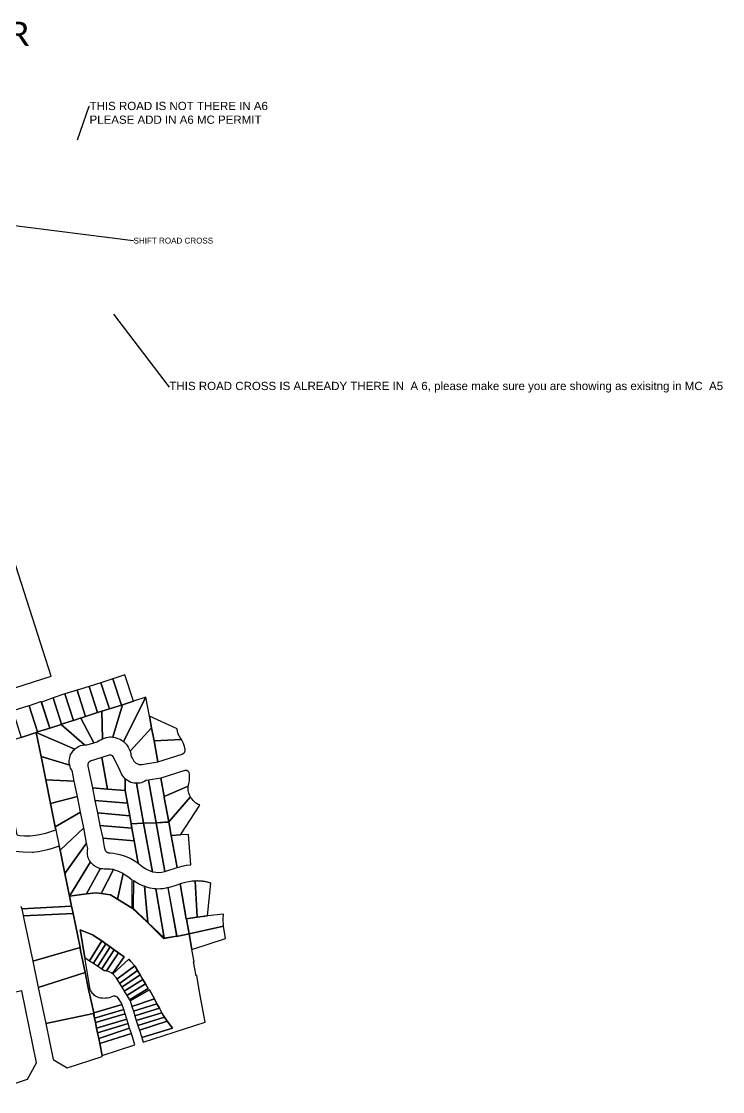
# Model space of a CAD drawing. Header units: metres. Extents: x 620457 to 624057, y 4872349 to 4874194.
# Drawn here: x 621571 to 622423, y 4872571 to 4873871 of the extents above; entities that cross this region are included whole.
import ezdxf
from ezdxf import colors
from ezdxf.entities.mleader import LeaderData, LeaderLine
from ezdxf.math import Vec2, Vec3

# ---------------------------------------------------------------- set-up
doc = ezdxf.new("R2010")
doc.units = ezdxf.units.M
doc.header["$LTSCALE"] = 10
doc.header["$MEASUREMENT"] = 0
doc.layers.add('Aurora_Parcel', color=252, linetype='Continuous')
doc.layers.add('telMAX -QC', color=4, linetype='Continuous')
doc.styles.add('Legen', font='calibri.ttf')
doc.styles.get("Standard").update_dxf_attribs({"font": 'arial.ttf'})

msp = doc.modelspace()

# ---------------------------------------------------------------- linework, layer by layer
at = {"layer": 'Aurora_Parcel'}
for points in [[(621553.1, 4873058.5), (621607.4, 4873075.9), (621607.4, 4873075.9), (621555, 4873238.8)], [(621570.6, 4872796.6), (621571.5, 4872793.5), (621571.5, 4872793.5), (621631.9, 4872796.4), (621629.6, 4872808.6), (621624, 4872836.2), (621618.2, 4872864.6), (621617.2, 4872869.4), (621607.2, 4872866.3), (621603, 4872865.1), (621599.4, 4872864.1), (621595.5, 4872863.3), (621592.1, 4872862.7), (621588, 4872862.2), (621585.4, 4872861.9), (621584.2, 4872861.8), (621573.5, 4872862), (621562.8, 4872863.1)]]:
    msp.add_lwpolyline(points, dxfattribs=at)
for points in [[(621669, 4873033.3), (621678, 4873036.1), (621667.8, 4873067.8), (621653.4, 4873063.3), (621663.6, 4873031.5), (621669, 4873033.3)], [(621692.6, 4873040.7), (621682.3, 4873072.7), (621667.8, 4873067.8), (621678, 4873036.1), (621692.6, 4873040.7)], [(621693.8, 4873041.1), (621707.2, 4873045.6), (621696.8, 4873077.3), (621682.3, 4873072.7), (621692.6, 4873040.7), (621693.8, 4873041.1)], [(621634, 4873021.9), (621634.6, 4873022.1), (621624, 4873054.2), (621609.6, 4873049.5), (621620, 4873017.5), (621634, 4873021.9)], [(621642.4, 4873024.7), (621643.4, 4873025), (621649.1, 4873026.9), (621638.8, 4873058.7), (621624, 4873054.2), (621634.6, 4873022.1), (621642.4, 4873024.7)], [(621663.6, 4873031.5), (621653.4, 4873063.3), (621638.8, 4873058.7), (621649.1, 4873026.9), (621663.6, 4873031.5)], [(621590.9, 4873008.2), (621605.5, 4873012.8), (621595.3, 4873044.7), (621594.5, 4873044.5), (621580.7, 4873039.9), (621590.9, 4873008.2)], [(621619.4, 4873017.3), (621620, 4873017.5), (621609.6, 4873049.5), (621608.8, 4873049.2), (621595.4, 4873044.4), (621605.5, 4873012.8), (621619.4, 4873017.3)], [(621722.2, 4873050.3), (621707.2, 4873045.6), (621693.8, 4873041.1), (621682.2, 4873001.8), (621682.9, 4873001.7), (621683.6, 4873001.7), (621685.2, 4873001.2), (621688.4, 4873000.3), (621690.9, 4872999.2), (621692.7, 4872998.2), (621693.8, 4872997.4), (621695.2, 4872996.4), (621722.2, 4873050.3)], [(621729.1, 4873013.1), (621726.6, 4873027.3), (621722.2, 4873050.3), (621695.2, 4872996.4), (621696.2, 4872995.5), (621696.8, 4872994.8), (621698.3, 4872993.2), (621699.4, 4872991.7), (621700.9, 4872989.8), (621701.8, 4872988), (621703.1, 4872984.7), (621729.1, 4873013.1)], [(621589, 4873007.5), (621590.9, 4873008.2), (621580.7, 4873039.9), (621580.1, 4873039.7), (621560.8, 4873033.7), (621570.9, 4873001.5), (621589, 4873007.5)], [(621663, 4872996.1), (621666.1, 4872997.9), (621667.5, 4872998.7), (621669.5, 4872999.8), (621669, 4873033.3), (621663.6, 4873031.5), (621649.1, 4873026.9), (621643.4, 4873025), (621659, 4872994.9), (621663, 4872996.1)], [(621693.8, 4873041.1), (621692.6, 4873040.7), (621678, 4873036.1), (621669, 4873033.3), (621669.5, 4872999.8), (621670.7, 4873000.1), (621672.2, 4873000.6), (621674.3, 4873001.3), (621676.7, 4873001.9), (621678.6, 4873002), (621680.2, 4873002), (621681.6, 4873001.8), (621682.2, 4873001.8), (621693.8, 4873041.1)], [(621636.7, 4872987.9), (621637.6, 4872988.5), (621638.5, 4872989.3), (621640.3, 4872990.4), (621643.1, 4872991.5), (621645.2, 4872992), (621647.7, 4872992.3), (621619.4, 4873017.3), (621605.5, 4873012.8), (621590.9, 4873008.2), (621589, 4873007.5), (621635.9, 4872987.3), (621636.7, 4872987.9)], [(621652.2, 4872992.7), (621655, 4872993.5), (621659, 4872994.9), (621643.4, 4873025), (621642.4, 4873024.7), (621634.6, 4873022.1), (621634, 4873021.9), (621620, 4873017.5), (621619.4, 4873017.3), (621647.7, 4872992.3), (621650.7, 4872992.3), (621652.2, 4872992.7)], [(621765.6, 4872998.8), (621764.7, 4873000.2), (621764.4, 4873000.6), (621764.2, 4873000.9), (621764, 4873001.1), (621763.9, 4873001.2), (621763.8, 4873001.6), (621763.6, 4873001.9), (621763.4, 4873002.2), (621763.2, 4873002.5), (621763, 4873002.8), (621762.8, 4873003.1), (621762.7, 4873003.4), (621762.5, 4873003.7), (621762.4, 4873004), (621762.2, 4873004.3), (621762.1, 4873004.7), (621761.9, 4873005), (621761.8, 4873005.4), (621761.6, 4873005.7), (621761.5, 4873006), (621761.4, 4873006.4), (621761.3, 4873006.7), (621761.2, 4873007), (621761.1, 4873007.3), (621761, 4873007.7), (621761, 4873008), (621760.8, 4873008.4), (621760.8, 4873008.8), (621760.7, 4873009.1), (621760.6, 4873009.5), (621760.6, 4873009.8), (621760.5, 4873010.2), (621760.5, 4873010.5), (621760.5, 4873010.8), (621760.4, 4873011.7), (621726.6, 4873027.3), (621729.1, 4873013.1), (621732.2, 4872997.3), (621765.6, 4872998.8)], [(621588.1, 4872882.7), (621593, 4872883.4), (621600.8, 4872885.3), (621612.9, 4872889.3), (621612.2, 4872893), (621606.6, 4872921.2), (621600.8, 4872949.8), (621595.1, 4872978.1), (621589, 4873007.5), (621570.9, 4873001.5), (621546.3, 4872993.8), (621543.2, 4872992.7), (621565.8, 4872883.1), (621569.2, 4872882.5), (621575, 4872881.9), (621578.6, 4872881.8), (621581.9, 4872882), (621588.1, 4872882.7)], [(621629.8, 4872967.6), (621629.3, 4872970.3), (621629.3, 4872973.4), (621629.8, 4872976.6), (621630.9, 4872980.5), (621632.4, 4872982.8), (621634.6, 4872986.1), (621635.9, 4872987.3), (621589, 4873007.5), (621595.1, 4872978.1), (621629.8, 4872967.6)], [(621703.1, 4872984.7), (621703.9, 4872982.1), (621704.2, 4872979.6), (621706, 4872975.7), (621706.3, 4872974.9), (621706.7, 4872974.1), (621707.2, 4872973.3), (621707.7, 4872972.5), (621708.3, 4872971.8), (621709, 4872971.2), (621709.7, 4872970.6), (621710.4, 4872970.1), (621711.2, 4872969.6), (621712.1, 4872969.2), (621712.9, 4872968.9), (621713.8, 4872968.7), (621714.7, 4872968.5), (621715.6, 4872968.4), (621716.5, 4872968.4), (621717.5, 4872968.5), (621736.8, 4872971.8), (621732.2, 4872997.3), (621729.1, 4873013.1), (621703.1, 4872984.7)], [(621736.8, 4872971.8), (621766.4, 4872981.2), (621766.8, 4872981.4), (621767.2, 4872981.6), (621767.6, 4872981.8), (621768, 4872982), (621768.3, 4872982.3), (621768.6, 4872982.6), (621768.9, 4872982.9), (621769.2, 4872983.3), (621769.4, 4872983.6), (621769.6, 4872984), (621769.8, 4872984.4), (621769.9, 4872984.8), (621770, 4872985.3), (621770.1, 4872985.7), (621770.1, 4872986.2), (621770.1, 4872986.6), (621770, 4872987), (621769.9, 4872987.5), (621769.8, 4872987.9), (621769.1, 4872990.6), (621768.1, 4872993.9), (621765.6, 4872998.8), (621732.2, 4872997.3), (621736.8, 4872971.8)], [(621632.8, 4872961.1), (621631.7, 4872962.8), (621630.9, 4872964.2), (621630.3, 4872965.8), (621629.8, 4872967.6), (621595.1, 4872978.1), (621600.8, 4872949.8), (621635.2, 4872948.3), (621632.8, 4872961.1)], [(621654.8, 4872972.5), (621654.6, 4872972.4), (621654.5, 4872972.3), (621654.3, 4872972.2), (621653.9, 4872972), (621653.5, 4872971.7), (621653.2, 4872971.3), (621652.8, 4872971), (621652.6, 4872970.6), (621652.3, 4872970.2), (621652.2, 4872969.8), (621652, 4872969.4), (621651.9, 4872969), (621651.8, 4872968.6), (621651.8, 4872968.1), (621651.8, 4872967.7), (621651.8, 4872967.3), (621651.9, 4872966.8), (621652, 4872966.4), (621657.3, 4872940.3), (621675.8, 4872938.7), (621668.9, 4872977), (621654.8, 4872972.5)], [(621697.1, 4872951.3), (621695, 4872953.6), (621694, 4872955.1), (621692.9, 4872957.2), (621689.3, 4872964.4), (621682.4, 4872977.9), (621681.6, 4872978.9), (621680.3, 4872979.7), (621678.9, 4872980), (621677.8, 4872979.9), (621668.9, 4872977), (621675.8, 4872938.7), (621697.2, 4872936.8), (621697.1, 4872951.3)], [(621719.5, 4872897.3), (621710.8, 4872945.7), (621708, 4872945.9), (621705.5, 4872946.4), (621704.2, 4872946.8), (621702.1, 4872947.8), (621699.9, 4872949), (621698.7, 4872949.8), (621697.9, 4872950.6), (621697.1, 4872951.3), (621697.2, 4872936.8), (621699.9, 4872921.5), (621702.7, 4872906.2), (621704.5, 4872896.6), (621719.5, 4872897.3)], [(621749.5, 4872898.7), (621750.1, 4872898.8), (621744.7, 4872928.4), (621744.4, 4872929.7), (621740.3, 4872951.9), (621725.3, 4872949.6), (621734.7, 4872897.9), (621749.5, 4872898.7)], [(621773.7, 4872942.4), (621773.9, 4872943.6), (621774.3, 4872945.6), (621775.1, 4872948.9), (621775.4, 4872956.5), (621774.9, 4872958.7), (621773.6, 4872960.2), (621772.1, 4872961.1), (621770.3, 4872961.3), (621769.5, 4872961.1), (621740.3, 4872951.9), (621744.4, 4872929.7), (621773.7, 4872942.4)], [(621639.1, 4872929.6), (621635.2, 4872948.3), (621600.8, 4872949.8), (621606.6, 4872921.2), (621639.1, 4872929.6)], [(621697.2, 4872936.8), (621675.8, 4872938.7), (621657.3, 4872940.3), (621660.4, 4872925), (621699.9, 4872921.5), (621697.2, 4872936.8)], [(621725.3, 4872949.6), (621722.1, 4872949), (621720.8, 4872948.1), (621719.6, 4872947.5), (621718.5, 4872947.1), (621717.1, 4872946.5), (621715, 4872946), (621713.4, 4872945.7), (621712, 4872945.7), (621710.8, 4872945.7), (621719.5, 4872897.3), (621734.7, 4872897.9), (621725.3, 4872949.6)], [(621776.4, 4872929.5), (621776.1, 4872930), (621775.4, 4872931.6), (621774.4, 4872933.9), (621773.8, 4872936.8), (621773.7, 4872939.6), (621773.6, 4872941.7), (621773.7, 4872942.4), (621744.4, 4872929.7), (621744.7, 4872928.4), (621750.1, 4872898.8), (621776.4, 4872929.5)], [(621643, 4872910.8), (621639.1, 4872929.6), (621606.6, 4872921.2), (621612.2, 4872893), (621643, 4872910.8)], [(621699.9, 4872921.5), (621660.4, 4872925), (621663.7, 4872909.9), (621702.7, 4872906.2), (621699.9, 4872921.5)], [(621750.1, 4872898.8), (621753, 4872882.5), (621763.8, 4872883), (621764.5, 4872883), (621787.8, 4872919.2), (621787.6, 4872919.3), (621787.5, 4872919.3), (621787.3, 4872919.4), (621785.6, 4872920.2), (621783.9, 4872921.1), (621782.4, 4872922.2), (621781, 4872923.5), (621779.6, 4872924.8), (621778.4, 4872926.3), (621777.3, 4872927.8), (621776.4, 4872929.5), (621750.1, 4872898.8)], [(621646.9, 4872891.8), (621643, 4872910.8), (621612.2, 4872893), (621612.9, 4872889.3), (621617.2, 4872869.4), (621618.2, 4872864.6), (621646.9, 4872891.8)], [(621704.5, 4872896.6), (621702.7, 4872906.2), (621663.7, 4872909.9), (621666.5, 4872894.5), (621705.4, 4872891.1), (621704.5, 4872896.6)], [(621747.9, 4872839.6), (621760.1, 4872843.5), (621753, 4872882.5), (621750.1, 4872898.8), (621734.7, 4872897.9), (621745.4, 4872838.6), (621747.9, 4872839.6)], [(621650.3, 4872873.1), (621646.9, 4872891.8), (621618.2, 4872864.6), (621624, 4872836.2), (621650.3, 4872873.1)], [(621705.4, 4872891.1), (621666.5, 4872894.5), (621669.9, 4872879.1), (621708.2, 4872875.7), (621705.4, 4872891.1)], [(621719.5, 4872897.3), (621704.5, 4872896.6), (621705.4, 4872891.1), (621708.2, 4872875.7), (621713.1, 4872848.7), (621717.1, 4872845.6), (621720.3, 4872843.1), (621722.2, 4872842), (621724.5, 4872840.6), (621726.7, 4872839.7), (621728.5, 4872838.9), (621730.5, 4872838.3), (621719.5, 4872897.3)], [(621741.7, 4872837.8), (621745.4, 4872838.6), (621734.7, 4872897.9), (621719.5, 4872897.3), (621730.5, 4872838.3), (621734.2, 4872837.7), (621737.9, 4872837.5), (621741.7, 4872837.8)], [(621654.9, 4872850.3), (621653.9, 4872851.9), (621653.1, 4872853.6), (621652.4, 4872855.3), (621651.9, 4872857.1), (621651.6, 4872859), (621651.4, 4872860.9), (621651.4, 4872862.7), (621651.6, 4872864.6), (621652, 4872866.5), (621650.3, 4872873.1), (621624, 4872836.2), (621629.6, 4872808.6), (621654.9, 4872850.3)], [(621671.8, 4872868.8), (621672.4, 4872865.6), (621672.6, 4872865.1), (621672.8, 4872864.6), (621673.1, 4872864.2), (621673.4, 4872863.7), (621673.7, 4872863.3), (621674.1, 4872862.9), (621674.5, 4872862.6), (621674.9, 4872862.3), (621675.4, 4872862), (621675.9, 4872861.8), (621676.4, 4872861.6), (621676.9, 4872861.5), (621677.4, 4872861.4), (621677.9, 4872861.3), (621678.5, 4872861.3), (621679, 4872861.4), (621682.8, 4872861), (621686.7, 4872860.2), (621690.8, 4872859.4), (621695.8, 4872857.8), (621699.2, 4872856.5), (621703.9, 4872854.4), (621708.1, 4872852.1), (621710.6, 4872850.3), (621713.1, 4872848.7), (621708.2, 4872875.7), (621669.9, 4872879.1), (621671, 4872873.4), (621671.8, 4872868.8)], [(621763.6, 4872844.3), (621766.5, 4872845.2), (621771.2, 4872846.2), (621776.8, 4872846.9), (621774.2, 4872883.5), (621764.5, 4872883), (621763.8, 4872883), (621753, 4872882.5), (621760.1, 4872843.5), (621763.6, 4872844.3)], [(621650.4, 4872811.6), (621667, 4872842.1), (621666.3, 4872842.3), (621666, 4872842.4), (621665.2, 4872842.6), (621661.4, 4872844.4), (621659.2, 4872846), (621657, 4872847.8), (621655.6, 4872849.6), (621654.9, 4872850.3), (621629.6, 4872808.6), (621650.4, 4872811.6)], [(621683, 4872840.9), (621681, 4872841.1), (621679, 4872841.3), (621676.2, 4872841.5), (621673.2, 4872841.6), (621671.6, 4872841.6), (621669.9, 4872841.8), (621668.6, 4872841.9), (621667, 4872842.1), (621650.4, 4872811.6), (621661.8, 4872812.8), (621668.1, 4872811.8), (621683, 4872840.9)], [(621694.9, 4872836.1), (621688.3, 4872839.1), (621685.3, 4872840), (621683, 4872840.9), (621668.1, 4872811.8), (621679.2, 4872810.3), (621688, 4872805.2), (621694.9, 4872836.1)], [(621705.8, 4872828), (621702, 4872830.9), (621699.3, 4872833), (621696, 4872835.1), (621694.9, 4872836.1), (621688, 4872805.2), (621705.8, 4872794), (621705.8, 4872828)], [(621720.5, 4872820.7), (621718.6, 4872821.3), (621712.4, 4872824.3), (621709.5, 4872826.3), (621707.3, 4872827.8), (621706.9, 4872794), (621724.8, 4872776.7), (621720.5, 4872820.7)], [(621734.5, 4872817.6), (621732.3, 4872817.7), (621727.6, 4872818.4), (621723.2, 4872819.7), (621720.5, 4872820.7), (621724.8, 4872776.7), (621744.5, 4872758), (621734.5, 4872817.6)], [(621774.8, 4872762.8), (621771.5, 4872780.7), (621771.4, 4872781.4), (621763.8, 4872823.6), (621760, 4872822.2), (621752.2, 4872819.7), (621748.8, 4872819), (621759.6, 4872759.9), (621774.8, 4872762.8)], [(621784.7, 4872783.2), (621782, 4872827.1), (621778.5, 4872826.9), (621774.5, 4872826.3), (621770.1, 4872825.3), (621763.8, 4872823.6), (621771.4, 4872781.4), (621784.7, 4872783.2)], [(621797.2, 4872784.7), (621801.1, 4872824.5), (621800.2, 4872824.9), (621799.4, 4872825.1), (621798.5, 4872825.4), (621797.6, 4872825.6), (621796.6, 4872825.8), (621795.7, 4872826), (621794.8, 4872826.2), (621793.9, 4872826.4), (621792.9, 4872826.5), (621792, 4872826.7), (621791.1, 4872826.8), (621790.1, 4872826.9), (621788.8, 4872827), (621787.9, 4872827.1), (621786.9, 4872827.1), (621786, 4872827.1), (621785.1, 4872827.2), (621784.1, 4872827.2), (621783.2, 4872827.1), (621782, 4872827.1), (621784.7, 4872783.2), (621797.2, 4872784.7)], [(621723.7, 4872777), (621705.8, 4872794), (621688, 4872805.2), (621679.2, 4872810.3), (621668.1, 4872811.8), (621661.8, 4872812.8), (621650.4, 4872811.6), (621629.6, 4872808.6), (621631.9, 4872796.4), (621634, 4872787.6), (621642.4, 4872746.3), (621643.1, 4872742.9), (621648.5, 4872716.2), (621652.3, 4872697.6), (621654.7, 4872695.4), (621648.3, 4872734.2), (621642.7, 4872767.7), (621657.7, 4872761.9), (621668.7, 4872754.3), (621673.6, 4872750.8), (621678.9, 4872747.2), (621683.9, 4872743.7), (621689.1, 4872740.1), (621696.1, 4872735.2), (621681.9, 4872715), (621682.3, 4872714.5), (621701.5, 4872732.3), (621703.7, 4872730), (621708.8, 4872724.1), (621709.4, 4872723.4), (621712.2, 4872718.5), (621715.3, 4872713.3), (621718.5, 4872707.7), (621721.7, 4872702.4), (621725, 4872696.7), (621702.5, 4872682.9), (621703.4, 4872681.6), (621726.7, 4872694.9), (621732.6, 4872683.9), (621735.7, 4872678.2), (621738.7, 4872672.7), (621741.7, 4872667.1), (621743.1, 4872664.4), (621745, 4872661.9), (621748.3, 4872657), (621754.8, 4872648.5), (621717.3, 4872637.1), (621719, 4872631.4), (621794.4, 4872655.7), (621787.6, 4872692.5), (621784.1, 4872712.3), (621783.2, 4872712.2), (621780.3, 4872729), (621781, 4872728.9), (621778.3, 4872744.1), (621774.8, 4872762.8), (621759.6, 4872759.9), (621744, 4872757.1), (621723.7, 4872777)], [(621749.3, 4872819.1), (621746.5, 4872818.3), (621743.3, 4872817.8), (621740.2, 4872817.5), (621736.6, 4872817.4), (621734.5, 4872817.6), (621744.5, 4872758), (621760.1, 4872760.4), (621749.3, 4872819.1)], [(621634, 4872787.6), (621631.9, 4872796.4), (621571.5, 4872793.5), (621572.1, 4872791.2), (621572.5, 4872789.2), (621572.9, 4872787.2), (621573.2, 4872785.2), (621573.3, 4872784.7), (621634, 4872787.6)], [(621642.4, 4872746.3), (621634, 4872787.6), (621573.3, 4872784.7), (621585.1, 4872729.7), (621642.4, 4872746.3)], [(621816.6, 4872772.4), (621816.3, 4872781.3), (621816.4, 4872786.9), (621797.2, 4872784.7), (621784.7, 4872783.2), (621771.4, 4872781.4), (621771.5, 4872780.7), (621774.8, 4872762.8), (621816.6, 4872772.4)], [(621819, 4872757.2), (621816.6, 4872772.4), (621774.8, 4872762.8), (621778.3, 4872744.1), (621819, 4872757.2)], [(621642.7, 4872767.7), (621648.3, 4872734.2), (621654, 4872730.3), (621668.7, 4872754.3), (621657.7, 4872761.9), (621642.7, 4872767.7)], [(621648.5, 4872716.2), (621643.1, 4872742.9), (621642.4, 4872746.3), (621585.1, 4872729.7), (621591.7, 4872697.9), (621648.5, 4872716.2)], [(621654, 4872730.3), (621658.8, 4872727.2), (621673.6, 4872750.8), (621668.7, 4872754.3), (621654, 4872730.3)], [(621658.8, 4872727.2), (621663.9, 4872723.6), (621678.9, 4872747.2), (621673.6, 4872750.8), (621658.8, 4872727.2)], [(621663.9, 4872723.6), (621668.9, 4872720.5), (621683.9, 4872743.7), (621678.9, 4872747.2), (621663.9, 4872723.6)], [(621689.1, 4872740.1), (621683.9, 4872743.7), (621668.9, 4872720.5), (621671.7, 4872718.6), (621672.6, 4872718.5), (621673.5, 4872718.3), (621674.5, 4872718.1), (621689.1, 4872740.1)], [(621681.9, 4872715), (621696.1, 4872735.2), (621689.1, 4872740.1), (621674.5, 4872718.1), (621676.4, 4872717.6), (621678.3, 4872716.9), (621680.2, 4872716), (621681.9, 4872715)], [(621682.3, 4872714.5), (621685.4, 4872710.8), (621687.1, 4872707.9), (621708.8, 4872724.1), (621703.7, 4872730), (621701.5, 4872732.3), (621682.3, 4872714.5)], [(621687.1, 4872707.9), (621690.3, 4872702.8), (621712.2, 4872718.5), (621709.4, 4872723.4), (621708.8, 4872724.1), (621687.1, 4872707.9)], [(621690.3, 4872702.8), (621693.1, 4872698.1), (621715.3, 4872713.3), (621712.2, 4872718.5), (621690.3, 4872702.8)], [(621658.8, 4872666.1), (621659, 4872667.2), (621652.3, 4872697.6), (621648.5, 4872716.2), (621591.7, 4872697.9), (621600.8, 4872654), (621658.8, 4872666.1)], [(621693.1, 4872698.1), (621696, 4872693.4), (621718.5, 4872707.7), (621715.3, 4872713.3), (621693.1, 4872698.1)], [(621696, 4872693.4), (621699.3, 4872688.1), (621721.7, 4872702.4), (621718.5, 4872707.7), (621696, 4872693.4)], [(621560.5, 4872580.5), (621578.5, 4872586.7), (621589.6, 4872606.2), (621571.9, 4872694), (621520.3, 4872682.9), (621543.2, 4872571.5), (621560.5, 4872580.5)], [(621681.7, 4872687.1), (621679.8, 4872686.2), (621677.8, 4872685.5), (621675.8, 4872685), (621673.7, 4872684.7), (621671.6, 4872684.6), (621669.5, 4872684.7), (621667.4, 4872685), (621665.4, 4872685.5), (621664, 4872686), (621662.6, 4872686.6), (621661.3, 4872687.4), (621660.1, 4872688.3), (621659, 4872689.3), (621657.9, 4872690.3), (621657, 4872691.5), (621656.1, 4872692.7), (621655.4, 4872694), (621654.7, 4872695.4), (621652.3, 4872697.6), (621659, 4872667.2), (621693.5, 4872677.1), (621691.9, 4872680.2), (621690, 4872683.2), (621687.9, 4872686), (621687.4, 4872686.3), (621686.8, 4872686.6), (621686.2, 4872686.9), (621685.6, 4872687.1), (621684.9, 4872687.2), (621684.3, 4872687.3), (621683.7, 4872687.3), (621683, 4872687.3), (621682.4, 4872687.2), (621681.7, 4872687.1)], [(621699.3, 4872688.1), (621702.5, 4872682.9), (621725, 4872696.7), (621721.7, 4872702.4), (621699.3, 4872688.1)], [(621703.4, 4872681.6), (621705.2, 4872674.9), (621705.2, 4872674.7), (621732.6, 4872683.9), (621726.7, 4872694.9), (621703.4, 4872681.6)], [(621705.2, 4872674.7), (621707.1, 4872669), (621735.7, 4872678.2), (621732.6, 4872683.9), (621705.2, 4872674.7)], [(621707.1, 4872669), (621708.8, 4872663.6), (621738.7, 4872672.7), (621735.7, 4872678.2), (621707.1, 4872669)], [(621669.2, 4872614), (621669.1, 4872615.3), (621666.3, 4872629.9), (621665.1, 4872636.1), (621663.4, 4872642.7), (621662.5, 4872648.3), (621661.2, 4872655.2), (621659.8, 4872660.7), (621658.8, 4872666.1), (621600.8, 4872654), (621609.6, 4872610.3), (621626.7, 4872600.5), (621669.2, 4872614)], [(621695.4, 4872671.2), (621693.6, 4872676.8), (621693.5, 4872677.1), (621659, 4872667.2), (621659.8, 4872660.7), (621695.4, 4872671.2)], [(621697.1, 4872665.7), (621695.4, 4872671.2), (621659.8, 4872660.7), (621661.2, 4872655.2), (621697.1, 4872665.7)], [(621699.1, 4872659.4), (621697.1, 4872665.7), (621661.2, 4872655.2), (621662.5, 4872648.3), (621699.1, 4872659.4)], [(621708.8, 4872663.6), (621710.7, 4872657.7), (621741.7, 4872667.1), (621738.7, 4872672.7), (621708.8, 4872663.6)], [(621710.7, 4872657.7), (621712.6, 4872651.8), (621745, 4872661.9), (621743.1, 4872664.4), (621741.7, 4872667.1), (621710.7, 4872657.7)], [(621700.8, 4872654), (621699.1, 4872659.4), (621662.5, 4872648.3), (621663.4, 4872642.7), (621700.8, 4872654)], [(621702.6, 4872648.4), (621700.8, 4872654), (621663.4, 4872642.7), (621665.1, 4872636.1), (621702.6, 4872648.4)], [(621712.6, 4872651.8), (621714.4, 4872646), (621748.3, 4872657), (621745, 4872661.9), (621712.6, 4872651.8)], [(621714.4, 4872646), (621717.3, 4872637.1), (621754.8, 4872648.5), (621748.3, 4872657), (621714.4, 4872646)], [(621704.7, 4872642), (621702.6, 4872648.4), (621665.1, 4872636.1), (621666.3, 4872629.9), (621704.7, 4872642)], [(621669.1, 4872615.3), (621708.7, 4872628.1), (621704.7, 4872642), (621666.3, 4872629.9), (621669.1, 4872615.3)]]:
    msp.add_lwpolyline(points, close=True, dxfattribs=at)

# ---------------------------------------------------------------- texts
at = {"layer": 'telMAX -QC', "ltscale": 1.5, "insert": (620876.3, 4873870.3), "char_height": 29.377, "attachment_point": 1, "style": 'Legen'}
msp.add_mtext_dynamic_manual_height_columns('ALL DROPS SHOULD BE IN RED COLOR', width=1063.668, gutter_width=146.9, heights=[0], dxfattribs=at)

# ---------------------------------------------------------------- leaders
at = {"layer": 'telMAX -QC', "color": 3, "ltscale": 1.5}
ml = msp.add_multileader_mtext('Standard', dxfattribs=at)
ml.set_content('THIS ROAD IS NOT THERE IN A6\\PPLEASE ADD IN A6 MC PERMIT', color=3)
ml.set_leader_properties()
ml.build(insert=Vec2(0, 0))
ml.multileader.update_dxf_attribs({"dogleg_length": 0.36, "arrow_head_size": 0.18})
ctx = ml.context
ctx.base_point, ctx.char_height, ctx.arrow_head_size, ctx.landing_gap_size, ctx.plane_origin = Vec3(621653.8, 4873767.9), 10, 0.18, 0.09, Vec3(621639.3, 4873726.8)
notes = []
notes.append((ctx, [(0, (1, 1, 0), (621653.5, 4873767.9), (1, 0), 0.36, [(0, [(621639.3, 4873726.8)], 0, [])])]))
ctx.mtext.insert, ctx.mtext.flow_direction = Vec3(621653.9, 4873773), 5
ml = msp.add_multileader_mtext('Standard', dxfattribs=at)
ml.set_content('SHIFT ROAD CROSS ', color=3)
ml.set_leader_properties()
ml.build(insert=Vec2(0, 0))
ml.multileader.update_dxf_attribs({"dogleg_length": 0.36, "arrow_head_size": 0.18})
ctx = ml.context
ctx.base_point, ctx.char_height, ctx.arrow_head_size, ctx.landing_gap_size, ctx.plane_origin = Vec3(621707.2, 4873604.5), 7, 0.18, 0.09, Vec3(621975.7, 4873053.1)
notes.append((ctx, [(0, (1, 1, 0), (621706.9, 4873604.5), (1, 0), 0.36, [(0, [(621553.3, 4873624.1)], 0, [])])]))
ctx.mtext.insert, ctx.mtext.flow_direction = Vec3(621707.3, 4873608), 5
ml = msp.add_multileader_mtext('Standard', dxfattribs=at)
ml.set_content('THIS ROAD CROSS IS ALREADY THERE IN  A 6, please make sure you are showing as exisitng in MC  A5', color=3)
ml.set_leader_properties()
ml.build(insert=Vec2(0, 0))
ml.multileader.update_dxf_attribs({"dogleg_length": 0.36, "arrow_head_size": 0.18})
ctx = ml.context
ctx.base_point, ctx.char_height, ctx.arrow_head_size, ctx.landing_gap_size, ctx.plane_origin = Vec3(621750.8, 4873426.6), 10, 0.18, 0.09, Vec3(621682.8, 4873515.4)
notes.append((ctx, [(0, (1, 1, 0), (621750.4, 4873426.6), (1, 0), 0.36, [(0, [(621682.8, 4873515.4)], 0, [])])]))
ctx.mtext.insert, ctx.mtext.flow_direction = Vec3(621750.9, 4873433.1), 5
for ctx, leaders in notes:
    for number, flags, end, landing, length, lines in leaders:
        leader = LeaderData()
        leader.index, (leader.has_last_leader_line, leader.has_dogleg_vector, leader.attachment_direction) = number, flags
        leader.last_leader_point, leader.dogleg_vector, leader.dogleg_length = Vec3(end), Vec3(landing), length
        for number, points, colour, breaks in lines:
            line = LeaderLine()
            line.index, line.vertices, line.color, line.breaks = number, Vec3.list(points), colors.encode_raw_color(colour), breaks
            leader.lines.append(line)
        ctx.leaders.append(leader)

doc.saveas('drawing.dxf')
